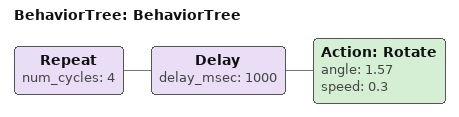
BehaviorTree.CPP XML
<?xml version="1.0"?>
<root main_tree_to_execute="BehaviorTree">
    <BehaviorTree ID="BehaviorTree">
        <Repeat num_cycles="4">
            <Delay delay_msec="1000">
                <Action ID="Rotate" angle="1.57" speed="0.3" />
            </Delay>
        </Repeat>
    </BehaviorTree>
</root>
